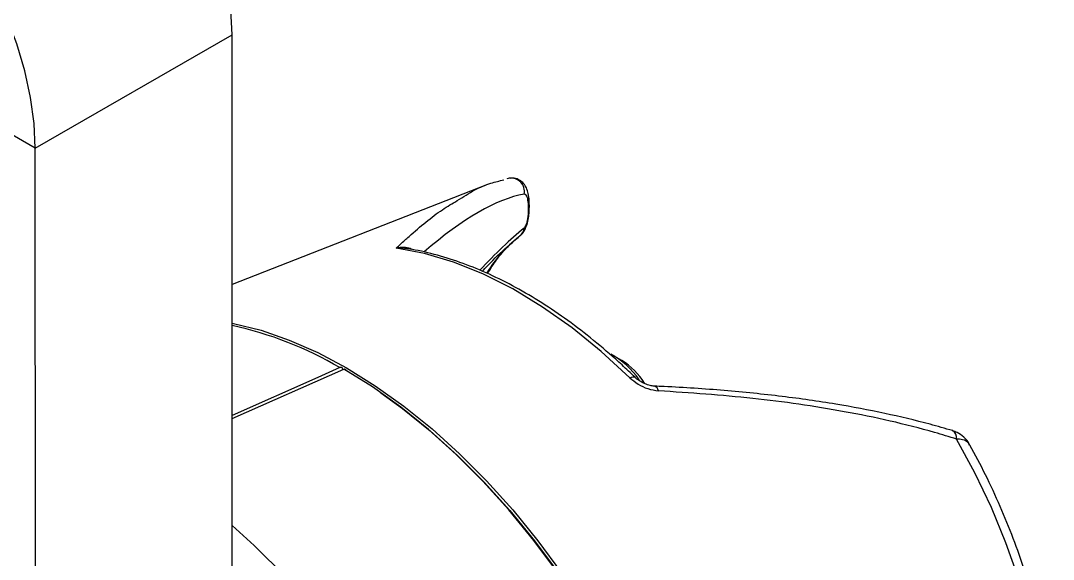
# Model space of a CAD drawing. Extents: x 12.3 to 108.7, y 1.1 to 80.4.
# Drawn here: x 78.571 to 83.211, y 65.786 to 68.21 of the extents above; entities that cross this region are included whole.
import ezdxf

# ---------------------------------------------------------------- set-up
doc = ezdxf.new("R2010")
doc.units = 0
doc.header["$MEASUREMENT"] = 0
doc.layers.add('OBJECT', color=7, linetype='CONTINUOUS')

msp = doc.modelspace()

# ---------------------------------------------------------------- linework, layer by layer
at = {"layer": 'OBJECT'}
for p, q in [((78.6366, 67.6358), (79.5205, 68.1462)), ((79.5212, 63.7187), (79.5205, 68.1462)), ((78.6366, 67.6358), (78.5037, 67.7126)), ((78.6376, 60.8161), (78.6366, 67.6358)), ((80.6608, 67.4698), (79.5207, 67.0227)), ((80.7658, 67.5006), (80.7546, 67.4981)), ((80.7658, 67.5006), (80.7627, 67.5)), ((80.8566, 67.3712), (80.8566, 67.3806)), ((80.853, 67.3593), (80.853, 67.3688)), ((81.2727, 66.6804), (81.2373, 66.7008)), ((79.5208, 66.4195), (80.0228, 66.642))]:
    msp.add_line(p, q, dxfattribs=at)
at = {"layer": 'OBJECT', "flags": 128}
for points in [[(79.5205, 68.1462), (79.5152, 68.2579), (79.4994, 68.3742), (79.4733, 68.4938), (79.4373, 68.6151), (79.3917, 68.7366), (79.3371, 68.8568), (79.2744, 68.9741), (79.2041, 69.0872), (79.1273, 69.1945), (79.0448, 69.2947), (78.9578, 69.3866), (78.8672, 69.4689), (78.7744, 69.5408), (78.6803, 69.6012)], [(78.6366, 67.6358), (78.6313, 67.7475), (78.6155, 67.8638), (78.5894, 67.9834), (78.5534, 68.1047), (78.5078, 68.2262), (78.4533, 68.3464), (78.3905, 68.4637), (78.3202, 68.5767), (78.2434, 68.684), (78.1609, 68.7843), (78.0739, 68.8761), (77.9834, 68.9585), (77.8905, 69.0303), (77.7964, 69.0907)], [(81.3083, 66.6034), (81.1798, 66.7212), (81.0485, 66.8275), (80.9154, 66.9215), (80.7815, 67.0026), (80.6479, 67.07), (80.5154, 67.1234), (80.3853, 67.1622), (80.2583, 67.1863)], [(79.5207, 66.8489), (79.5271, 66.8477), (79.6513, 66.8167), (79.7779, 66.7729), (79.9062, 66.7165), (80.0352, 66.6479), (80.1642, 66.5675), (80.2925, 66.4758), (80.4191, 66.3734), (80.5433, 66.261), (80.6644, 66.1391), (80.7815, 66.0087), (80.894, 65.8704), (81.001, 65.7253), (81.1021, 65.5741), (81.1965, 65.4178), (81.2836, 65.2574), (81.3629, 65.0939), (81.4339, 64.9284), (81.4962, 64.7618)], [(80.0055, 66.6487), (79.906, 66.6046), (79.5208, 66.4338)], [(80.0228, 66.642), (80.0246, 66.6426), (80.0264, 66.6428), (80.028, 66.6425), (80.0294, 66.6418), (80.0306, 66.6407), (80.0314, 66.6392), (80.032, 66.6373), (80.0321, 66.6352)], [(81.4783, 64.773), (81.4155, 64.9383), (81.3442, 65.1025), (81.2647, 65.2646), (81.1776, 65.4235), (81.0834, 65.5783), (80.9826, 65.7281), (80.876, 65.8718), (80.7641, 66.0087), (80.6477, 66.1378), (80.5273, 66.2585), (80.4039, 66.3699), (80.2782, 66.4713), (80.1509, 66.5622), (80.0228, 66.642)], [(81.3083, 66.6034), (81.3153, 66.6063), (81.3215, 66.6077), (81.3265, 66.6076), (81.3304, 66.6061), (81.3314, 66.6053)], [(80.1898, 66.5354), (80.2859, 66.4657), (80.4109, 66.3649), (80.5335, 66.2542), (80.653, 66.1343), (80.7687, 66.006), (80.8799, 65.87), (80.9858, 65.7272), (81.0859, 65.5784), (81.1795, 65.4246), (81.2661, 65.2667), (81.345, 65.1057), (81.4159, 64.9426), (81.4783, 64.7783)], [(82.8521, 64.0759), (82.8581, 64.0808), (82.9324, 64.151), (82.9979, 64.2333), (83.0541, 64.3269), (83.1008, 64.4313), (83.1374, 64.5456), (83.1638, 64.669), (83.1797, 64.8005), (83.185, 64.9392), (83.1797, 65.084), (83.1638, 65.2339), (83.1374, 65.3877), (83.1008, 65.5443), (83.0541, 65.7025), (82.9979, 65.8611), (82.9324, 66.019), (82.8581, 66.1749), (82.7757, 66.3277)]]:
    msp.add_lwpolyline(points, dxfattribs=at)
at = {"layer": 'OBJECT'}
for centre, radius, start, end in [((80.7748, 67.4418), 0.0595, 348.335, 98.7239), ((80.8346, 67.3809), 0.022, 326.621, 357.8788), ((80.8346, 67.3714), 0.022, 326.6273, 357.821), ((80.7816, 67.2819), 0.0517, 308.6784, 354.2404), ((81.2255, 66.7224), 0.6625, 128.9976, 147.8204), ((79.1574, 65.1971), 1.6812, 59.7041, 77.5196), ((81.0582, 66.3976), 0.3519, 34.0186, 62.2802), ((81.1076, 66.4128), 0.3144, 32.0585, 58.332), ((81.4116, 66.5413), 0.0251, 7.2584, 75.0685), ((82.7404, 66.334), 0.0359, 349.8929, 61.0205), ((76.8253, 62.903), 4.0598, 18.2302, 48.3971)]:
    msp.add_arc(centre, radius, start, end, dxfattribs=at)
for centre, major_axis, start_param, end_param in [((79.179, 63.6881), (1.8234, 3.7243), 0.168538, 0.491273), ((80.0431, 65.0586), (1.1478, 2.3444), 0.459515, 0.64789)]:
    msp.add_ellipse(centre, major_axis=major_axis, ratio=0.229586, start_param=start_param, end_param=end_param, dxfattribs=at)
for points, knots in [([(80.5327, 67.4), (80.5591, 67.4172), (80.6101, 67.4502), (80.6797, 67.4789), (80.7225, 67.4889), (80.7423, 67.4935)], [0, 0, 0, 0, 0.365893, 0.706692, 1, 1, 1, 1]), ([(80.8562, 67.3801), (80.8562, 67.3863), (80.8564, 67.4056), (80.8525, 67.4304), (80.8448, 67.4557), (80.8322, 67.4769), (80.8133, 67.4933), (80.7906, 67.5026), (80.7753, 67.501), (80.7685, 67.5003)], [0, 0, 0, 0, 0.103249, 0.321277, 0.489574, 0.633299, 0.763186, 0.895607, 1, 1, 1, 1]), ([(80.853, 67.3688), (80.8524, 67.3805), (80.8512, 67.4042), (80.8442, 67.4263), (80.8365, 67.4287), (80.8331, 67.4298)], [0, 0, 0, 0, 0.35163, 0.71478, 1, 1, 1, 1]), ([(80.2583, 67.1863), (80.2648, 67.1923), (80.2839, 67.2103), (80.3537, 67.2731), (80.4399, 67.3463), (80.5105, 67.3872), (80.5327, 67.4)], [0, 0, 0, 0, 0.069072, 0.205279, 0.750349, 1, 1, 1, 1]), ([(80.8139, 67.2425), (80.8166, 67.2444), (80.8257, 67.251), (80.8365, 67.268), (80.8468, 67.2927), (80.8531, 67.322), (80.8563, 67.3488), (80.8562, 67.3639), (80.8562, 67.3706)], [0, 0, 0, 0, 0.070272, 0.245144, 0.446308, 0.645647, 0.842829, 1, 1, 1, 1]), ([(80.8331, 67.2767), (80.8346, 67.2782), (80.8376, 67.2812), (80.8422, 67.2902), (80.8463, 67.3024), (80.8499, 67.3186), (80.8525, 67.3389), (80.8528, 67.3522), (80.853, 67.3593)], [0, 0, 0, 0, 0.132637, 0.266189, 0.387936, 0.535863, 0.751075, 1, 1, 1, 1]), ([(80.6445, 67.0816), (80.6605, 67.0986), (80.7054, 67.1461), (80.762, 67.1982), (80.8021, 67.2316), (80.8145, 67.2419)], [0, 0, 0, 0, 0.275695, 0.775918, 1, 1, 1, 1]), ([(80.6686, 67.0715), (80.6817, 67.0927), (80.7098, 67.1381), (80.7581, 67.1943), (80.7953, 67.2254), (80.8129, 67.2401)], [0, 0, 0, 0, 0.315361, 0.675098, 1, 1, 1, 1]), ([(80.2583, 67.1863), (80.2584, 67.1863), (80.27, 67.1899), (80.2917, 67.1934), (80.3151, 67.1883), (80.3272, 67.1829), (80.3299, 67.1803), (80.3304, 67.1798)], [0, 0, 0, 0, 0.005273, 0.469836, 0.850706, 0.970347, 1, 1, 1, 1]), ([(80.2956, 67.1855), (80.2832, 67.1867), (80.2707, 67.1878), (80.2584, 67.1863), (80.2583, 67.1863)], [0, 0, 0, 0, 0.9880362, 1, 1, 1, 1]), ([(81.3314, 66.6053), (81.3119, 66.6239), (81.2554, 66.6779), (81.1598, 66.761), (81.0443, 66.8513), (80.9273, 66.932), (80.8095, 67.0029), (80.6914, 67.0635), (80.5738, 67.1135), (80.4574, 67.152), (80.3646, 67.1751), (80.3113, 67.183), (80.2956, 67.1854)], [0, 0, 0, 0, 0.0588084, 0.1704035, 0.2820787, 0.3938255, 0.5056419, 0.6175164, 0.7294231, 0.8412976, 0.9530591, 1, 1, 1, 1]), ([(80.018, 66.6397), (80.0178, 66.6414), (80.0175, 66.6449), (80.0151, 66.6484), (80.0115, 66.65), (80.008, 66.6497), (80.006, 66.6489), (80.0055, 66.6487)], [0, 0, 0, 0, 0.2317701, 0.4635363, 0.6953095, 0.9270542, 1, 1, 1, 1]), ([(81.3083, 66.6034), (81.3201, 66.5935), (81.3437, 66.5736), (81.3896, 66.5515), (81.4205, 66.5468), (81.4365, 66.5445)], [0, 0, 0, 0, 0.326541, 0.652944, 1, 1, 1, 1]), ([(81.418, 66.5656), (81.4177, 66.5656), (81.4124, 66.5655), (81.3978, 66.5681), (81.3746, 66.5758), (81.3513, 66.5887), (81.336, 66.6), (81.3315, 66.6052), (81.3314, 66.6053)], [0, 0, 0, 0, 0.012319, 0.221291, 0.459133, 0.739178, 0.996688, 1, 1, 1, 1]), ([(82.7578, 66.3654), (82.7242, 66.3751), (82.6245, 66.404), (82.4502, 66.4452), (82.2287, 66.4869), (81.9881, 66.5213), (81.7308, 66.5475), (81.5381, 66.5601), (81.4327, 66.5648), (81.4181, 66.5655)], [0, 0, 0, 0, 0.079801, 0.236918, 0.403777, 0.582442, 0.772957, 0.968423, 1, 1, 1, 1]), ([(82.7757, 66.3277), (82.7431, 66.3377), (82.58, 66.3876), (82.2769, 66.4548), (81.8612, 66.5156), (81.5783, 66.5348), (81.4365, 66.5445)], [0, 0, 0, 0, 0.077798, 0.389331, 0.69397, 1, 1, 1, 1]), ([(82.8357, 66.2995), (82.8348, 66.3017), (82.8289, 66.3158), (82.8098, 66.336), (82.7839, 66.3565), (82.7646, 66.3623), (82.7573, 66.3645)], [0, 0, 0, 0, 0.069654, 0.448092, 0.792246, 1, 1, 1, 1]), ([(82.8346, 66.299), (82.8335, 66.3022), (82.8289, 66.3146), (82.8082, 66.3256), (82.7851, 66.3271), (82.7757, 66.3277)], [0, 0, 0, 0, 0.170403, 0.663179, 1, 1, 1, 1]), ([(82.8503, 64.0763), (82.8603, 64.0838), (82.8962, 64.1106), (82.9506, 64.1674), (83.013, 64.2458), (83.0672, 64.3341), (83.1133, 64.4311), (83.1509, 64.5366), (83.1797, 64.6499), (83.1995, 64.7702), (83.21, 64.8968), (83.2114, 65.0286), (83.2035, 65.1648), (83.1865, 65.3045), (83.1607, 65.4469), (83.1261, 65.5909), (83.0832, 65.7359), (83.0321, 65.8809), (82.9731, 66.0249), (82.9084, 66.1652), (82.8599, 66.2557), (82.8362, 66.2998)], [0, 0, 0, 0, 0.0201861, 0.07247, 0.1250553, 0.1781202, 0.2317493, 0.2859315, 0.3405815, 0.3955759, 0.4507887, 0.5061135, 0.5614679, 0.6167961, 0.6720764, 0.7273006, 0.7824692, 0.837588, 0.8926661, 0.9477141, 1, 1, 1, 1])]:
    msp.add_open_spline(points, degree=3, knots=knots, dxfattribs=at)

doc.saveas('drawing.dxf')
